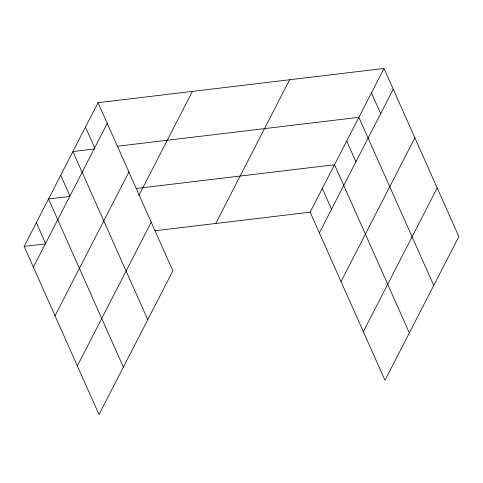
<?xml version="1.0" encoding="UTF-8"?>
<svg xmlns="http://www.w3.org/2000/svg" width="483" height="483" viewBox="0 0 483 483"><rect width="100%" height="100%" fill="white"/><g stroke="black" fill="none" stroke-linecap="round" stroke-linejoin="round"><path stroke-width="0.72" d="M98.019 102.686L172.878 270.818L99.009 414.541L24.15 246.408L98.019 102.686L383.991 68.459L458.85 236.592L384.981 380.314L310.122 212.182L383.991 68.459M33.381 267.141L107.25 123.413M55.038 315.785L128.907 172.057M138.832 195.591L192.391 91.39M77.352 365.903L151.221 222.174M215.75 223.478L289.619 79.749M319.354 232.915L393.222 89.186M341.01 281.559L414.879 137.83M363.325 331.676L437.193 187.947M94.626 148.951L72.903 151.547L147.762 319.686M117.091 146.264L358.875 117.327L433.734 285.459M69.498 196.472L48.529 198.978L123.382 367.11M136.158 188.491L334.502 164.751L409.355 332.89M24.15 246.408L45.873 243.812M155.17 230.729L310.122 212.182M371.433 92.893L380.664 113.62M346.685 141.042L355.917 161.769M322.312 188.467L331.537 209.199M85.461 127.12L94.692 147.846M60.713 175.263L69.944 195.995M36.34 222.693L45.571 243.426"/></g></svg>
